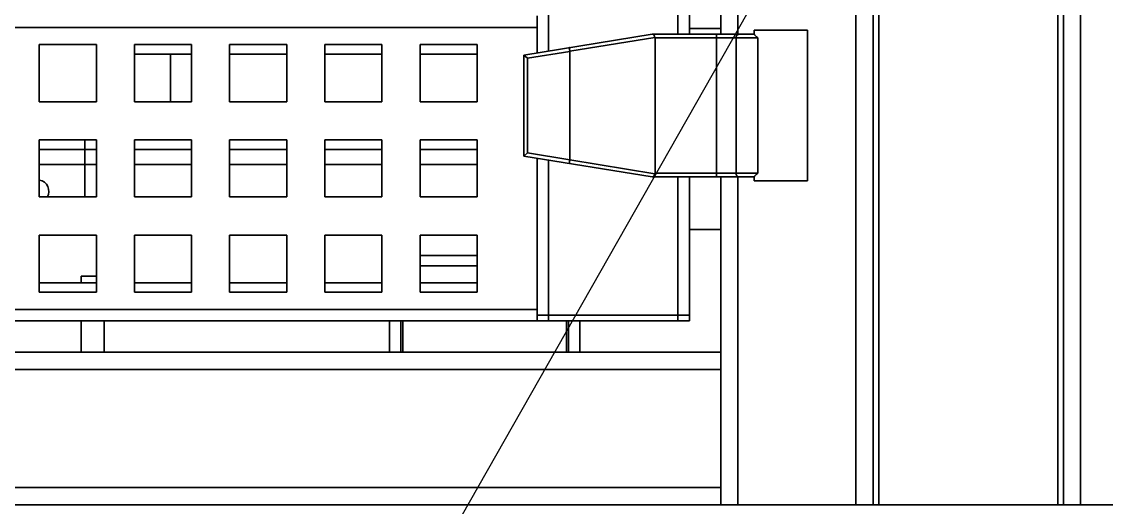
# Model space of a CAD drawing. Header units: millimetres. Extents: x 32496 to 166256, y 3504 to 23939.
# Drawn here: x 145660 to 146230, y 12234 to 12489 of the extents above; entities that cross this region are included whole.
import ezdxf

# ---------------------------------------------------------------- set-up
doc = ezdxf.new("R2010")
doc.units = ezdxf.units.MM
doc.layers.get('0').update_dxf_attribs({"lineweight": 35})
doc.layers.add('THICK', color=7, linetype='Continuous', lineweight=0)
doc.styles.add('TH_GBDIM', font='仿宋_GB2312.ttf', dxfattribs={"width": 0.8})
doc.dimstyles.new('TH_GBDIM', dxfattribs={"dimscale": 42, "dimtxt": 3, "dimasz": 3, "dimexe": 1.2, "dimexo": 0, "dimgap": 1, "dimtad": 1, "dimdec": 1, "dimdsep": 46, "dimtxsty": 'TH_GBDIM', "dimcen": 2.5, "dimdle": 252, "dimclrd": 4, "dimclre": 4, "dimclrt": 3, "dimadec": 0, "dimazin": 2, "dimtfac": 0.714286, "dimtdec": 1, "dimtmove": 0, "dimatfit": 3, "dimfxl": 1, "dimtolj": 1, "dimarcsym": 0})

# ---------------------------------------------------------------- blocks, each defined once
blk = doc.blocks.new('8-1250')
at = {"linetype": 'Continuous'}
for p, q in [((-2498.13, -34671.29), (-2498.13, -32152.29)), ((-2489.13, -32152.29), (-2489.13, -34671.29)), ((-2486.13, -32152.29), (-2486.13, -34671.29)), ((-2392.13, -32152.29), (-2392.13, -34671.29)), ((-2389.13, -32152.29), (-2389.13, -34671.29)), ((-2380.13, -32152.29), (-2380.13, -34671.29)), ((-2659.63, -34433.17), (-2659.63, -33790.41)), ((-2591.63, -33799.29), (-2591.63, -34424.29)), ((-2585.63, -34424.29), (-2585.63, -33799.29)), ((-2569.13, -34424.29), (-2569.13, -33799.29)), ((-2560.13, -34424.29), (-2560.13, -33799.29)), ((-2665.63, -34434.15), (-2665.63, -34414.79)), ((-3291.63, -34420.79), (-2665.63, -34420.79)), ((-2672.63, -34435.29), (-2605.13, -34424.29)), ((-2605.13, -34424.29), (-2551.63, -34424.29)), ((-2585.63, -34421.29), (-2569.13, -34421.29)), ((-2571.45, -34424.29), (-2571.45, -34499.29)), ((-2551.63, -34422.29), (-2523.63, -34422.29)), ((-2551.63, -34424.29), (-2551.63, -34422.29)), ((-2523.63, -34501.29), (-2523.63, -34422.29)), ((-2927.13, -34459.79), (-2927.13, -34429.79)), ((-2927.13, -34429.79), (-2897.13, -34429.79)), ((-2897.13, -34429.79), (-2897.13, -34459.79)), ((-2877.13, -34459.79), (-2877.13, -34429.79)), ((-2877.13, -34429.79), (-2847.13, -34429.79)), ((-2847.13, -34429.79), (-2847.13, -34459.79)), ((-2827.13, -34459.79), (-2827.13, -34429.79)), ((-2827.13, -34429.79), (-2797.13, -34429.79)), ((-2797.13, -34429.79), (-2797.13, -34459.79)), ((-2777.13, -34459.79), (-2777.13, -34429.79)), ((-2777.13, -34429.79), (-2747.13, -34429.79)), ((-2747.13, -34429.79), (-2747.13, -34459.79)), ((-2727.13, -34459.79), (-2727.13, -34429.79)), ((-2727.13, -34429.79), (-2697.13, -34429.79)), ((-2697.13, -34429.79), (-2697.13, -34459.79)), ((-2603.71, -34426.01), (-2648.43, -34433.29)), ((-2603.63, -34426.29), (-2549.66, -34426.29)), ((-2603.63, -34426.29), (-2603.63, -34497.29)), ((-2561.14, -34497.29), (-2561.14, -34426.29)), ((-2549.66, -34426.29), (-2549.66, -34497.29)), ((-2847.13, -34434.79), (-2877.13, -34434.79)), ((-2858.13, -34459.79), (-2858.13, -34434.79)), ((-2797.13, -34434.79), (-2827.13, -34434.79)), ((-2747.13, -34434.79), (-2777.13, -34434.79)), ((-2697.13, -34434.79), (-2727.13, -34434.79)), ((-2672.63, -34435.29), (-2670.63, -34436.99)), ((-2672.63, -34435.29), (-2672.63, -34488.29)), ((-2648.43, -34433.37), (-2670.63, -34436.99)), ((-2648.43, -34433.37), (-2648.43, -34490.21)), ((-2670.63, -34486.59), (-2670.63, -34436.99)), ((-2897.13, -34459.79), (-2927.13, -34459.79)), ((-2847.13, -34459.79), (-2877.13, -34459.79)), ((-2797.13, -34459.79), (-2827.13, -34459.79)), ((-2747.13, -34459.79), (-2777.13, -34459.79)), ((-2697.13, -34459.79), (-2727.13, -34459.79)), ((-2927.13, -34509.79), (-2927.13, -34479.79)), ((-2927.13, -34479.79), (-2897.13, -34479.79)), ((-2903.13, -34479.79), (-2903.13, -34509.79)), ((-2897.13, -34479.79), (-2897.13, -34509.79)), ((-2877.13, -34509.79), (-2877.13, -34479.79)), ((-2877.13, -34479.79), (-2847.13, -34479.79)), ((-2847.13, -34479.79), (-2847.13, -34509.79)), ((-2827.13, -34509.79), (-2827.13, -34479.79)), ((-2827.13, -34479.79), (-2797.13, -34479.79)), ((-2797.13, -34479.79), (-2797.13, -34509.79)), ((-2777.13, -34509.79), (-2777.13, -34479.79)), ((-2777.13, -34479.79), (-2747.13, -34479.79)), ((-2747.13, -34479.79), (-2747.13, -34509.79)), ((-2727.13, -34509.79), (-2727.13, -34479.79)), ((-2727.13, -34479.79), (-2697.13, -34479.79)), ((-2697.13, -34479.79), (-2697.13, -34509.79)), ((-2897.13, -34484.79), (-2927.13, -34484.79)), ((-2847.13, -34484.79), (-2877.13, -34484.79)), ((-2797.13, -34484.79), (-2827.13, -34484.79)), ((-2747.13, -34484.79), (-2777.13, -34484.79)), ((-2697.13, -34484.79), (-2727.13, -34484.79)), ((-2672.63, -34488.29), (-2670.63, -34486.59)), ((-2670.63, -34486.59), (-2648.43, -34490.21)), ((-2672.63, -34488.29), (-2605.13, -34499.29)), ((-2665.63, -34574.79), (-2665.63, -34489.43)), ((-2659.63, -34571.79), (-2659.63, -34490.41)), ((-2648.43, -34490.28), (-2603.71, -34497.57)), ((-2897.13, -34492.79), (-2927.13, -34492.79)), ((-2847.13, -34492.79), (-2877.13, -34492.79)), ((-2797.13, -34492.79), (-2827.13, -34492.79)), ((-2747.13, -34492.79), (-2777.13, -34492.79)), ((-2697.13, -34492.79), (-2727.13, -34492.79)), ((-2549.66, -34497.29), (-2603.63, -34497.29)), ((-2605.13, -34499.29), (-2551.63, -34499.29)), ((-2591.63, -34499.29), (-2591.63, -34571.79)), ((-2585.63, -34571.79), (-2585.63, -34499.29)), ((-2569.13, -34591.29), (-2569.13, -34499.29)), ((-2560.13, -34671.29), (-2560.13, -34499.29)), ((-2551.63, -34499.29), (-2551.63, -34501.29)), ((-2523.63, -34501.29), (-2551.63, -34501.29)), ((-2897.13, -34509.79), (-2927.13, -34509.79)), ((-2847.13, -34509.79), (-2877.13, -34509.79)), ((-2797.13, -34509.79), (-2827.13, -34509.79)), ((-2747.13, -34509.79), (-2777.13, -34509.79)), ((-2697.13, -34509.79), (-2727.13, -34509.79)), ((-2569.13, -34526.79), (-2585.63, -34526.79)), ((-2927.13, -34559.79), (-2927.13, -34529.79)), ((-2927.13, -34529.79), (-2897.13, -34529.79)), ((-2897.13, -34529.79), (-2897.13, -34559.79)), ((-2877.13, -34559.79), (-2877.13, -34529.79)), ((-2877.13, -34529.79), (-2847.13, -34529.79)), ((-2847.13, -34529.79), (-2847.13, -34559.79)), ((-2827.13, -34559.79), (-2827.13, -34529.79)), ((-2827.13, -34529.79), (-2797.13, -34529.79)), ((-2797.13, -34529.79), (-2797.13, -34559.79)), ((-2777.13, -34559.79), (-2777.13, -34529.79)), ((-2777.13, -34529.79), (-2747.13, -34529.79)), ((-2747.13, -34529.79), (-2747.13, -34559.79)), ((-2727.13, -34559.79), (-2727.13, -34529.79)), ((-2727.13, -34529.79), (-2697.13, -34529.79)), ((-2697.13, -34529.79), (-2697.13, -34559.79)), ((-2727.13, -34540.41), (-2697.13, -34540.41)), ((-2697.13, -34545.85), (-2727.13, -34545.85)), ((-2927.13, -34554.79), (-2897.13, -34554.79)), ((-2905.13, -34551.29), (-2905.13, -34554.79)), ((-2905.13, -34551.29), (-2897.13, -34551.29)), ((-2877.13, -34554.79), (-2847.13, -34554.79)), ((-2827.13, -34554.79), (-2797.13, -34554.79)), ((-2777.13, -34554.79), (-2747.13, -34554.79)), ((-2727.13, -34554.79), (-2697.13, -34554.79)), ((-2897.13, -34559.79), (-2927.13, -34559.79)), ((-2847.13, -34559.79), (-2877.13, -34559.79)), ((-2797.13, -34559.79), (-2827.13, -34559.79)), ((-2747.13, -34559.79), (-2777.13, -34559.79)), ((-2697.13, -34559.79), (-2727.13, -34559.79)), ((-2665.63, -34568.79), (-3286.63, -34568.79)), ((-2665.63, -34571.79), (-2585.63, -34571.79)), ((-2665.63, -34571.79), (-2585.63, -34571.79)), ((-2659.63, -34574.79), (-2659.63, -34571.79)), ((-2591.63, -34571.79), (-2591.63, -34574.79)), ((-2585.63, -34574.79), (-2585.63, -34571.79)), ((-3291.63, -34574.79), (-2665.63, -34574.79)), ((-2905.13, -34574.79), (-2905.13, -34591.29)), ((-2893.13, -34591.29), (-2893.13, -34574.79)), ((-2743.13, -34574.79), (-2743.13, -34591.29)), ((-2737.13, -34591.29), (-2737.13, -34574.79)), ((-2736.13, -34591.29), (-2736.13, -34574.79)), ((-2665.63, -34574.79), (-2585.63, -34574.79)), ((-2650.13, -34591.29), (-2650.13, -34574.79)), ((-2649.13, -34574.79), (-2649.13, -34591.29)), ((-2643.13, -34591.29), (-2643.13, -34574.79)), ((-2569.13, -34591.29), (-3293.43, -34591.29)), ((-2569.13, -34591.29), (-2569.13, -34671.29)), ((-2569.13, -34600.29), (-3296.02, -34600.29)), ((-2569.13, -34662.29), (-3491.63, -34662.29)), ((-2486.13, -34671.29), (-3574.63, -34671.29)), ((-2389.13, -34671.29), (-2489.13, -34671.29)), ((-1303.63, -34671.29), (-2392.13, -34671.29))]:
    blk.add_line(p, q, dxfattribs=at)
blk.add_arc((-2928.13, -34506.79), 6, 329.897, 79.4489, dxfattribs=at)
for centre, major_axis, ratio, start_param, end_param in [((-2611.77, -34426.29), (8.15, 0), 0.245536, 0, 0.141711), ((-2656.57, -34434.7), (8.14, 1.41), 0.241938, -0.041927, -0.003565), ((-2656.57, -34488.88), (8.14, -1.41), 0.241938, 0.003565, 0.041927), ((-2611.77, -34497.29), (8.15, 0), 0.245536, -0.141711, 0)]:
    blk.add_ellipse(centre, major_axis=major_axis, ratio=ratio, start_param=start_param, end_param=end_param, dxfattribs=at)
for points, knots in [([(-2604.98, -34424.29), (-2604.91, -34424.29), (-2604.77, -34424.3), (-2604.58, -34424.4), (-2604.44, -34424.56), (-2604.25, -34424.88), (-2604.03, -34425.38), (-2603.83, -34425.79), (-2603.71, -34426.01)], [0, 0, 0, 0, 0.095491, 0.181572, 0.27513, 0.386659, 0.667027, 1, 1, 1, 1]), ([(-2561.14, -34426.29), (-2561.14, -34426.03), (-2561.05, -34425.52), (-2560.68, -34424.86), (-2560.11, -34424.4), (-2559.65, -34424.29), (-2559.42, -34424.29)], [0, 0, 0, 0, 0.267215, 0.524636, 0.767656, 1, 1, 1, 1]), ([(-2549.66, -34426.29), (-2549.81, -34426.18), (-2550.09, -34425.96), (-2550.48, -34425.62), (-2550.82, -34425.3), (-2551.1, -34425.01), (-2551.29, -34424.78), (-2551.42, -34424.61), (-2551.49, -34424.51), (-2551.55, -34424.43), (-2551.59, -34424.37), (-2551.61, -34424.33), (-2551.62, -34424.31), (-2551.62, -34424.3), (-2551.63, -34424.29), (-2551.63, -34424.29)], [0, 0, 0, 0, 0.198275, 0.380694, 0.545565, 0.690776, 0.813479, 0.865244, 0.909841, 0.946555, 0.974535, 0.984937, 0.992762, 0.997839, 1, 1, 1, 1]), ([(-2648.51, -34431.36), (-2648.53, -34431.36), (-2648.55, -34431.4), (-2648.56, -34431.45), (-2648.58, -34431.55), (-2648.59, -34431.71), (-2648.58, -34432.06), (-2648.53, -34432.6), (-2648.47, -34433.05), (-2648.43, -34433.29)], [0, 0, 0, 0, 0.029584, 0.055175, 0.088913, 0.180604, 0.302705, 0.62104, 1, 1, 1, 1]), ([(-2648.51, -34492.22), (-2648.53, -34492.22), (-2648.55, -34492.18), (-2648.56, -34492.12), (-2648.58, -34492.03), (-2648.59, -34491.86), (-2648.58, -34491.52), (-2648.53, -34490.98), (-2648.47, -34490.53), (-2648.43, -34490.28)], [0, 0, 0, 0, 0.029584, 0.055174, 0.088913, 0.180604, 0.302705, 0.62104, 1, 1, 1, 1]), ([(-2603.71, -34497.57), (-2603.83, -34497.79), (-2604.03, -34498.2), (-2604.25, -34498.7), (-2604.44, -34499.01), (-2604.58, -34499.18), (-2604.77, -34499.28), (-2604.91, -34499.29), (-2604.98, -34499.29)], [0, 0, 0, 0, 0.332942, 0.613322, 0.724857, 0.81841, 0.904497, 1, 1, 1, 1]), ([(-2559.42, -34499.29), (-2559.65, -34499.29), (-2560.11, -34499.18), (-2560.68, -34498.72), (-2561.05, -34498.06), (-2561.14, -34497.55), (-2561.14, -34497.29)], [0, 0, 0, 0, 0.232344, 0.475364, 0.732785, 1, 1, 1, 1]), ([(-2551.63, -34499.29), (-2551.63, -34499.29), (-2551.62, -34499.28), (-2551.62, -34499.27), (-2551.61, -34499.25), (-2551.59, -34499.21), (-2551.55, -34499.15), (-2551.49, -34499.07), (-2551.42, -34498.97), (-2551.29, -34498.8), (-2551.1, -34498.57), (-2550.82, -34498.28), (-2550.48, -34497.96), (-2550.09, -34497.62), (-2549.81, -34497.4), (-2549.66, -34497.29)], [0, 0, 0, 0, 0.002161, 0.007238, 0.015063, 0.025465, 0.053445, 0.090159, 0.134756, 0.186521, 0.309224, 0.454435, 0.619306, 0.801725, 1, 1, 1, 1])]:
    blk.add_open_spline(points, degree=3, knots=knots, dxfattribs=at)

msp = doc.modelspace()

# ---------------------------------------------------------------- block references
at = {"color": 6}
msp.add_blockref('8-1250', (148596.331, 46906.597), dxfattribs=at)

# ---------------------------------------------------------------- leaders
at = {"layer": 'THICK', "lineweight": -3}
msp.add_leader([(146450.599, 13213.889), (145599.61, 11716.687), (143661.118, 11716.687)], dimstyle='TH_GBDIM', override={"dimscale": 30, "dimarcsym": 2}, dxfattribs=at)

doc.saveas('drawing.dxf')
